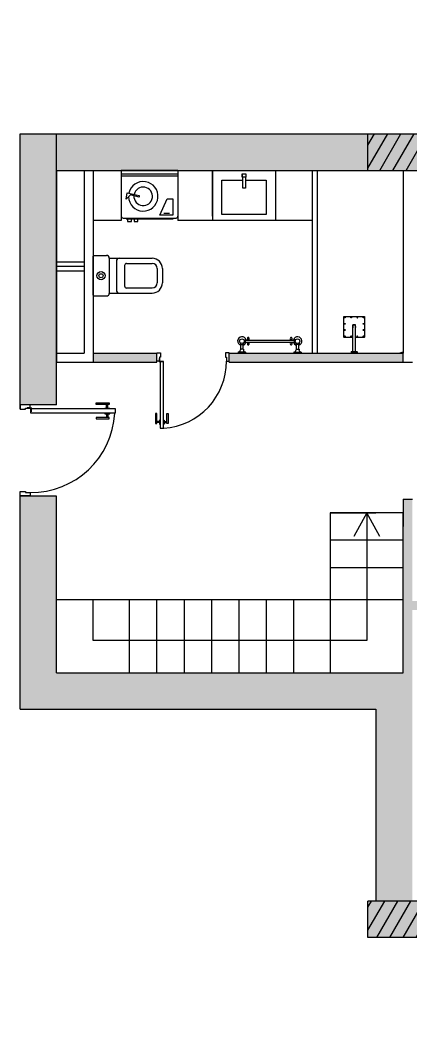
# Model space of a CAD drawing. Header units: inches. Extents: x -59797 to 874375, y -412711 to 5867.
# Drawn here: x -52573 to -48289, y -40713 to -29660 of the extents above; entities that cross this region are included whole.
import ezdxf

# ---------------------------------------------------------------- set-up
doc = ezdxf.new("R2010")
doc.units = ezdxf.units.IN
doc.header["$MEASUREMENT"] = 0
doc.linetypes.add('CENTER2', pattern=[28.575, 19.05, -3.175, 3.175, -3.175])
doc.layers.add('dwgmodels.com', color=250, linetype='Continuous')
doc.layers.add('freecads.com', color=7, linetype='Continuous')

# ---------------------------------------------------------------- blocks, each defined once
blk = doc.blocks.new('washing machine')
for p, q in [((122230, -17791), (122230, -18294)), ((122230, -17791), (122851, -17791)), ((122851, -17791), (122851, -18294)), ((122230, -17831), (122851, -17831)), ((122230, -17851), (122851, -17851)), ((122283, -18106), (122295, -18036)), ((122333, -18060), (122283, -18106)), ((122295, -18036), (122425, -18068)), ((122425, -18085), (122333, -18060)), ((122425, -18068), (122425, -18085)), ((122652, -18282), (122735, -18102)), ((122735, -18102), (122794, -18102)), ((122794, -18102), (122794, -18282)), ((122250, -18314), (122831, -18314)), ((122283, -18324), (122798, -18324)), ((122300, -18324), (122300, -18352)), ((122341, -18352), (122341, -18324)), ((122370, -18324), (122370, -18352)), ((122411, -18352), (122411, -18324)), ((122794, -18282), (122652, -18282)), ((122698, -18261), (122761, -18261)), ((122798, -18324), (122798, -18314)), ((122300, -18352), (122341, -18352)), ((122370, -18352), (122411, -18352))]:
    blk.add_line(p, q)
at = {"color": 7}
blk.add_line((122283, -18324), (122283, -18314), dxfattribs=at)
for centre, radius, start, end in [((122471, -18076), 162, 181.679, 167.0338), ((122471, -18076), 102, 176.1945, 167.6708), ((122250, -18294), 20, 180, 270), ((122831, -18294), 20, 270, 0)]:
    blk.add_arc(centre, radius, start, end)
blk = doc.blocks.new('Towel Dryer 1_top_dwgmodels.com')
at = {"color": 0}
for p, q in [((-285, 0), (-365, 0)), ((-365, -10), (-365, 0)), ((-285, -10), (-285, 0)), ((245, 0), (325, 0)), ((245, -10), (245, 0)), ((325, -10), (325, 0)), ((-285, -10), (-365, -10)), ((-341, -43), (-341, -36)), ((-310, -43), (-341, -43)), ((-338, -43), (-338, -93)), ((-313, -43), (-313, -93)), ((-310, -43), (-310, -36)), ((245, -10), (325, -10)), ((269, -43), (269, -36)), ((269, -43), (300, -43)), ((272, -43), (272, -93)), ((297, -43), (297, -93)), ((300, -43), (300, -36)), ((248, -118), (-288, -118)), ((248, -142), (-288, -142))]:
    blk.add_line(p, q, dxfattribs=at)
for points in [[(-341, -111), (-341, -93), (-310, -93), (-310, -111)], [(300, -111), (300, -93), (269, -93), (269, -111)], [(-306, -146), (-288, -146), (-288, -114), (-306, -114)], [(265, -146), (248, -146), (248, -114), (265, -114)]]:
    blk.add_lwpolyline(points, dxfattribs=at)
for centre in [(-325, -130), (285, -130)]:
    blk.add_circle(centre, 24.9, dxfattribs=at)
for centre, radius, start, end in [((-325, -130), 47.2, 105.3417, 344.6583), ((-367, -36), 26.3, 0.0919, 86.14), ((-325, -130), 47.2, 15.3417, 74.6583), ((-283, -36), 26.2, 93.652, 180), ((-225, -105), 40.2, 161.3957, 191.3225), ((-255, -98), 9.06, 89.8433, 145.9281), ((-255, -98), 9.06, 34.0719, 90.1567), ((-286, -105), 40.2, 348.6775, 18.6043), ((245, -105), 40.2, 161.3957, 191.3225), ((215, -98), 9.06, 89.8433, 145.9281), ((215, -98), 9.06, 34.0719, 90.1567), ((184, -105), 40.2, 348.6775, 18.6043), ((285, -130), 47.2, 195.3417, 74.6583), ((285, -130), 47.2, 105.3417, 164.6583), ((243, -36), 26.2, 0, 86.348), ((327, -36), 26.3, 93.86, 179.9081), ((-255, -130), 19, 41.2231, 138.7769), ((-255, -130), 19, 221.2231, 318.7769), ((-225, -155), 40.2, 168.6775, 198.6043), ((-255, -162), 9.06, 214.0719, 270.1567), ((-255, -162), 9.06, 269.8433, 325.9281), ((-286, -155), 40.2, 341.3957, 11.3225), ((215, -130), 19, 41.2231, 138.7769), ((215, -130), 19, 221.2231, 318.7769), ((245, -155), 40.2, 168.6775, 198.6043), ((215, -162), 9.06, 214.0719, 270.1567), ((215, -162), 9.06, 269.8433, 325.9281), ((184, -155), 40.2, 341.3957, 11.3225)]:
    blk.add_arc(centre, radius, start, end, dxfattribs=at)
blk = doc.blocks.new('Door')
at = {"layer": 'freecads.com'}
for p, q in [((80583, -19290), (80583, -19202)), ((80583, -19202), (80622, -19202)), ((80622, -19202), (80622, -19249)), ((81373, -19202), (81333, -19202)), ((81333, -19202), (81333, -19249)), ((81373, -19290), (81373, -19202)), ((80612, -19290), (80583, -19290)), ((80610, -19290), (80610, -19264)), ((80610, -19264), (80612, -19264)), ((80612, -19290), (80610, -19290)), ((80622, -19249), (80612, -19249)), ((80612, -19249), (80612, -19290)), ((80612, -19264), (80612, -19290)), ((80617, -19295), (80617, -20026)), ((80656, -19295), (80617, -19295)), ((80643, -19295), (80617, -19295)), ((80617, -19295), (80617, -19297)), ((80617, -19297), (80643, -19297)), ((80643, -19297), (80643, -19295)), ((80656, -20026), (80656, -19295)), ((81333, -19249), (81344, -19249)), ((81344, -19249), (81344, -19290)), ((81344, -19290), (81373, -19290)), ((80581, -19863), (80567, -19863)), ((80567, -19863), (80567, -19975)), ((80581, -19975), (80581, -19863)), ((80692, -19975), (80692, -19863)), ((80692, -19863), (80705, -19863)), ((80705, -19863), (80705, -19975)), ((80567, -19975), (80581, -19975)), ((80612, -19951), (80581, -19951)), ((80612, -19964), (80581, -19964)), ((80617, -19936), (80612, -19936)), ((80612, -19936), (80612, -19980)), ((80612, -19980), (80617, -19980)), ((80617, -19980), (80617, -19936)), ((80656, -19980), (80656, -19936)), ((80656, -19936), (80660, -19936)), ((80660, -19980), (80656, -19980)), ((80660, -19936), (80660, -19980)), ((80660, -19951), (80692, -19951)), ((80660, -19964), (80692, -19964)), ((80705, -19975), (80692, -19975)), ((80617, -20026), (80656, -20026))]:
    blk.add_line(p, q, dxfattribs=at)
blk.add_circle((80613, -19294), 5.27, dxfattribs=at)
blk.add_arc((80613, -19294), 731, 273.3966, 0.2994, dxfattribs=at)
blk = doc.blocks.new('toilet 2')
at = {"layer": 'freecads.com'}
for p, q in [((79882, -2942), (79882, -3363)), ((79893, -2931), (80034, -2931)), ((80062, -2959), (80062, -3346)), ((80062, -2962), (80533, -2962)), ((80140, -2996), (80140, -3310)), ((80230, -3041), (80230, -3265)), ((80252, -3018), (80533, -3018)), ((80589, -3074), (80589, -3231)), ((80645, -3074), (80645, -3231)), ((80252, -3287), (80533, -3287)), ((79893, -3374), (80034, -3374)), ((80062, -3343), (80533, -3343))]:
    blk.add_line(p, q, dxfattribs=at)
for radius in [44.9, 22.4]:
    blk.add_circle((79972, -3153), radius, dxfattribs=at)
for centre, radius, start, end in [((79893, -2942), 11.2, 90, 180), ((80034, -2959), 28, 0, 90), ((80174, -2996), 33.6, 90, 180), ((80533, -3074), 112, 0, 90), ((80252, -3041), 22.4, 90, 180), ((80533, -3074), 56.1, 0, 90), ((80174, -3310), 33.6, 180, 270), ((80252, -3265), 22.4, 180, 270), ((80533, -3231), 56.1, 270, 0), ((80533, -3231), 112, 270, 0), ((79893, -3363), 11.2, 180, 270), ((80034, -3346), 28, 270, 0)]:
    blk.add_arc(centre, radius, start, end, dxfattribs=at)

msp = doc.modelspace()

# ---------------------------------------------------------------- hatches: boundary and pattern name
at = {"true_color": 0x636466}
h = msp.add_hatch(dxfattribs=at)
h.set_pattern_fill('ANSI31', color=251, scale=1000, angle=15)
h.set_pattern_definition([(60, (-131975.33, -1528.6), (-108.25318, 62.5), [])])
h.paths.add_polyline_path([(-41559.6, -26631.1), (-42088.6, -26631.1), (-42604.9, -26631.1), (-42604.9, -27031.1), (-41559.6, -27031.1)])
h.paths.add_polyline_path([(-48479.4, -40561.5), (-48475.1, -40560.3), (-48471.7, -40559.8), (-48467.7, -40559.7), (-48463.3, -40560), (-48458.8, -40560.6), (-48454.3, -40561.5), (-48450, -40562.7), (-48446, -40564.1), (-48440.9, -40566.6), (-48436.9, -40570.2), (-48436.6, -40573.4), (-48439.1, -40575.3), (-48441.5, -40576.2), (-48444.7, -40576.9), (-48448.4, -40577.2), (-48452.6, -40577.1), (-48457.1, -40576.7), (-48461.6, -40575.9), (-48466.1, -40574.8), (-48470.2, -40573.5), (-48475.8, -40571.2), (-48480.6, -40567.6), (-48481.8, -40564.2)])
edge = h.paths.add_edge_path()
edge.add_arc((-41689.6, -40692.5), 24.6, 180, 204.4618)
edge.add_arc((-41689.6, -40712.9), 24.6, 155.5382, 180)
edge.add_line((-41714.2, -40712.9), (-41714.2, -40692.5))
edge = h.paths.add_edge_path()
edge.add_arc((-41689.6, -40712.9), 24.6, 0, 24.4618)
edge.add_arc((-41689.6, -40692.5), 24.6, 335.5382, 360)
edge.add_line((-41664.9, -40692.5), (-41664.9, -40712.9))
at = {"true_color": 0x939598}
h = msp.add_hatch(color=252, dxfattribs=at)
h.dxf.hatch_style = 1
h.paths.add_polyline_path([(-48759.6, -30903.8), (-52172.5, -30903.8), (-52172.5, -31303.8), (-48759.6, -31303.8)])
h.paths.add_polyline_path([(-52172.5, -30903.8), (-52572.5, -30903.8), (-52572.5, -33870.2), (-52461.6, -33870.2), (-52172.5, -33870.2), (-52172.5, -31303.8)])
h.paths.add_polyline_path([(-52172.5, -35053.8), (-52172.5, -34870.2), (-52572.5, -34870.2), (-52572.5, -37203.8), (-48672.5, -37203.8), (-48672.5, -39303.8), (-48272.5, -39303.8), (-48272.5, -35953.8), (-48272.5, -35853.8), (-48272.5, -34903.8), (-48372.5, -34903.8), (-48372.5, -35201.1), (-48372.5, -36803.8), (-52172.5, -36803.8)])
h.paths.add_polyline_path([(-51072.5, -33303.8), (-51772.5, -33303.8), (-51772.5, -33403.8), (-51072.5, -33403.8)])
h.paths.add_polyline_path([(-42285, -39303.8), (-43651.6, -39303.8), (-44039.5, -39303.8), (-47714.3, -39303.8), (-47714.3, -39703.8), (-42285, -39703.8)])
h.paths.add_polyline_path([(-44971.4, -37258.5), (-45071.4, -37258.5), (-45071.4, -39303.8), (-44971.4, -39303.8)])
h.paths.add_polyline_path([(-46437.9, -35964.6), (-46537.9, -35964.6), (-46537.9, -36018.8), (-48272.5, -36018.8), (-48272.5, -36118.8), (-46437.9, -36118.8)])
h.paths.add_polyline_path([(-42572.5, -34803.8), (-46437.9, -34803.8), (-46437.9, -34706.8), (-46537.9, -34706.8), (-46537.9, -34966.3), (-46437.9, -34966.3), (-46437.9, -34941.9), (-46437.9, -34903.8), (-42572.5, -34903.8)])
h.paths.add_polyline_path([(-42172.5, -34503.8), (-42172.5, -34043.1), (-42283.5, -34043.1), (-42572.5, -34043.1), (-42572.5, -34803.8), (-42572.5, -34903.8), (-42172.5, -34903.8)])
h = msp.add_hatch(color=252, dxfattribs=at)
h.dxf.hatch_style = 1
h.paths.add_polyline_path([(-47714.3, -30903.8), (-48672.5, -30903.8), (-48759.6, -30903.8), (-48759.6, -31303.8), (-48672.5, -31303.8), (-47714.3, -31303.8)])
at = {"true_color": 0x636466}
h = msp.add_hatch(dxfattribs=at)
h.set_pattern_fill('ANSI31', color=251, scale=1000, angle=15)
h.set_pattern_definition([(60, (-52178.91, -14201.34), (-108.2532, 62.5), [])])
h.paths.add_polyline_path([(-47714.3, -30903.8), (-48672.5, -30903.8), (-48759.6, -30903.8), (-48759.6, -31303.8), (-48672.5, -31303.8), (-47714.3, -31303.8)])
at = {"true_color": 0x939598}
h = msp.add_hatch(color=252, dxfattribs=at)
h.dxf.hatch_style = 1
h.paths.add_polyline_path([(-47714.3, -39303.8), (-48272.5, -39303.8), (-48759.6, -39303.8), (-48759.6, -39703.8), (-47714.3, -39703.8)])
h.paths.add_polyline_path([(-41239.7, -39303.8), (-41768.7, -39303.8), (-42057.1, -39303.8), (-42285, -39303.8), (-42285, -39703.8), (-41239.7, -39703.8)])
h.paths.add_polyline_path([(-39772.5, -39303.8), (-40172.5, -39303.8), (-41239.7, -39303.8), (-41239.7, -39703.8), (-39772.5, -39703.8)])
h.paths.add_polyline_path([(-39772.5, -34503.8), (-40172.5, -34503.8), (-40172.5, -34903.8), (-39772.5, -34903.8)])
h.paths.add_polyline_path([(-40172.5, -34503.8), (-41172.5, -34503.8), (-41172.5, -34903.8), (-40172.5, -34903.8)])
h.paths.add_polyline_path([(-40572.5, -30903.8), (-41264.9, -30903.8), (-41264.9, -31303.8), (-40572.5, -31303.8)])
at = {"true_color": 0x636466}
h = msp.add_hatch(dxfattribs=at)
h.set_pattern_fill('ANSI31', color=251, scale=1000, angle=15)
h.set_pattern_definition([(60, (-131655.43, -14201.34), (-108.25318, 62.5), [])])
h.paths.add_polyline_path([(-40572.5, -31303.8), (-40572.5, -30903.8), (-41264.9, -30903.8), (-41264.9, -31303.8)])
h.paths.add_polyline_path([(-40172.5, -34903.8), (-39772.5, -34903.8), (-39772.5, -34503.8), (-40172.5, -34503.8)])
h.paths.add_polyline_path([(-44209.1, -38991.8), (-44295.6, -38943.2), (-44303.4, -38957.1), (-44217, -39005.7)])
h.paths.add_polyline_path([(-48759.6, -39303.8), (-48759.6, -39703.8), (-47714.3, -39703.8), (-47714.3, -39303.8), (-48272.5, -39303.8)])
h = msp.add_hatch(dxfattribs=at)
h.set_pattern_fill('AR-B816', color=251, scale=1000, angle=15)
h.set_pattern_definition([(15, (-131655.4, -14201), (-2070.55, 7727.4), []), (105, (-131655.4, -14201), (-9797.96, 5656.85), [8000, -8000])])
h.paths.add_polyline_path([(-48372.5, -31303.8), (-48672.5, -31303.8), (-51772.5, -31303.8), (-51772.5, -33303.8), (-51038.9, -33303.8), (-51038.9, -32670.5), (-51043.2, -32670.5), (-51074.8, -32655.1), (-51074.8, -32743.4), (-51088, -32743.4), (-51088, -32631.4), (-51074.8, -32631.4), (-51043.2, -32642), (-51043.2, -32626.6), (-51038.9, -32580.7), (-50999.4, -32580.7), (-50999.4, -32582.3, -0.3936323), (-50311.6, -33303.8), (-48372.5, -33303.8)])
at = {"true_color": 0x939598}
h = msp.add_hatch(color=252, dxfattribs=at)
h.dxf.hatch_style = 1
h.paths.add_polyline_path([(-48372.5, -33303.8), (-50282.5, -33303.8), (-50282.5, -33403.8), (-48372.5, -33403.8)])

# ---------------------------------------------------------------- linework, layer by layer
for p, q in [((-52572.5, -30903.8), (-48672.5, -30903.8)), ((-52572.5, -33920.1), (-52572.5, -30903.8)), ((-48759.6, -31303.8), (-48759.6, -30903.8)), ((-48672.5, -30903.8), (-40572.5, -30903.8)), ((-52172.5, -31303.8), (-48672.5, -31303.8)), ((-52172.5, -33870.2), (-52172.5, -31303.8)), ((-52172.5, -31303.8), (-52172.5, -33403.8)), ((-51872.5, -31303.8), (-51872.5, -33303.8)), ((-51772.5, -31303.8), (-51772.5, -33403.8)), ((-49372.5, -31303.8), (-49372.5, -33303.8)), ((-49317.5, -31303.8), (-49317.5, -33303.8)), ((-48672.5, -31303.8), (-42572.5, -31303.8)), ((-48372.5, -31303.8), (-48372.5, -33303.8)), ((-51773.2, -31853.8), (-51772.5, -31853.8)), ((-52172.5, -32303.8), (-51872.5, -32303.8)), ((-52172.5, -32353.8), (-51872.5, -32353.8)), ((-52172.5, -32403.8), (-51872.5, -32403.8)), ((-52172.5, -33303.8), (-51872.5, -33303.8)), ((-51772.5, -33303.8), (-51072.5, -33303.8)), ((-51072.5, -33403.8), (-51072.5, -33303.8)), ((-50282.5, -33303.8), (-48372.5, -33303.8)), ((-50282.5, -33403.8), (-50282.5, -33303.8)), ((-52172.5, -33403.8), (-51072.5, -33403.8)), ((-50282.5, -33403.8), (-48372.5, -33403.8)), ((-52172.5, -33870.2), (-52572.5, -33870.2)), ((-52572.5, -37203.8), (-52572.5, -34818.7)), ((-52172.5, -34870.2), (-52572.5, -34870.2)), ((-52172.5, -36803.8), (-52172.5, -34870.2)), ((-48372.5, -34903.8), (-48372.5, -35201.1)), ((-52172.5, -36003.8), (-48372.5, -36003.8)), ((-52172.5, -36803.8), (-48372.5, -36803.8)), ((-52572.5, -37203.8), (-48672.5, -37203.8)), ((-48672.5, -37203.8), (-48672.5, -39303.8)), ((-40172.5, -39303.8), (-48759.6, -39303.8)), ((-48672.5, -39303.8), (-48759.6, -39303.8)), ((-48759.6, -39703.8), (-48759.6, -39303.8)), ((-39772.5, -39703.8), (-48759.6, -39703.8))]:
    msp.add_line(p, q)
at = {"color": 7}
for p, q in [((-52172.5, -31303.8), (-52172.5, -30903.8)), ((-51464.8, -31303.8), (-51464.8, -31853.8)), ((-50843.2, -31303.8), (-50843.2, -31853.8)), ((-50464.1, -31804.8), (-50464.1, -31303.8)), ((-50464.1, -31303.8), (-50464.1, -31853.9)), ((-49771.6, -31303.8), (-49771.6, -31853.9)), ((-50464.1, -31805.6), (-50464.1, -31804.8)), ((-48372.5, -33403.8), (-48372.5, -33303.8)), ((-48372.5, -33403.8), (-48272.5, -33403.8)), ((-48372.5, -34903.8), (-48272.5, -34903.8)), ((-52172.5, -36803.8), (-52172.5, -35053.8)), ((-49172.5, -35053.8), (-48672.5, -35053.8)), ((-48372.5, -35053.8), (-49172.5, -35053.8)), ((-49172.5, -35053.8), (-49172.5, -36803.8)), ((-48372.5, -36803.8), (-48372.5, -35053.8)), ((-48372.5, -35353.8), (-49172.5, -35353.8)), ((-48372.5, -35653.8), (-49172.5, -35653.8)), ((-51372.5, -36803.8), (-51372.5, -36003.8)), ((-51372.5, -36003.8), (-51372.5, -36003.8)), ((-51072.5, -36803.8), (-51072.5, -36003.8)), ((-50772.5, -36803.8), (-50772.5, -36003.8)), ((-50472.5, -36803.8), (-50472.5, -36003.8)), ((-50172.5, -36803.8), (-50172.5, -36003.8)), ((-49872.5, -36803.8), (-49872.5, -36003.8)), ((-49572.5, -36803.8), (-49572.5, -36003.8)), ((-52172.5, -36803.8), (-52172.5, -36628.8)), ((-52172.5, -36803.8), (-52172.5, -36628.8))]:
    msp.add_line(p, q, dxfattribs=at)
at = {"color": 7, "lineweight": 30}
msp.add_line((-52172.5, -32353.8), (-51872.5, -32353.8), dxfattribs=at)
at = {"linetype": 'Continuous'}
for p, q in [((-49024.5, -33131.1), (-49024.5, -32904.5)), ((-49023.5, -32903.5), (-48796.9, -32903.5)), ((-49014.7, -32914.8), (-49014.7, -32915.8)), ((-49013.2, -32914.8), (-49014.7, -32914.8)), ((-49014.7, -32915.8), (-49013.2, -32915.8)), ((-49013.8, -32914.8), (-49013.8, -32915.8)), ((-49013.2, -32913.4), (-49013.2, -32914.8)), ((-49012.2, -32913.4), (-49013.2, -32913.4)), ((-49012.2, -32914.2), (-49013.2, -32914.2)), ((-49013.2, -32915.8), (-49013.2, -32917.3)), ((-49013.2, -32916.4), (-49012.2, -32916.4)), ((-49013.2, -32917.3), (-49012.2, -32917.3)), ((-49012.2, -32914.8), (-49012.2, -32913.4)), ((-49010.8, -32914.8), (-49012.2, -32914.8)), ((-49012.2, -32915.8), (-49010.8, -32915.8)), ((-49012.2, -32917.3), (-49012.2, -32915.8)), ((-49011.6, -32915.8), (-49011.6, -32914.8)), ((-49010.8, -32915.8), (-49010.8, -32914.8)), ((-48946.3, -32914.8), (-48946.3, -32915.8)), ((-48944.9, -32914.8), (-48946.3, -32914.8)), ((-48946.3, -32915.8), (-48944.9, -32915.8)), ((-48945.5, -32914.8), (-48945.5, -32915.8)), ((-48944.9, -32913.4), (-48944.9, -32914.8)), ((-48943.9, -32913.4), (-48944.9, -32913.4)), ((-48943.9, -32914.2), (-48944.9, -32914.2)), ((-48944.9, -32915.8), (-48944.9, -32917.3)), ((-48944.9, -32916.4), (-48943.9, -32916.4)), ((-48944.9, -32917.3), (-48943.9, -32917.3)), ((-48943.9, -32914.8), (-48943.9, -32913.4)), ((-48942.4, -32914.8), (-48943.9, -32914.8)), ((-48943.9, -32915.8), (-48942.4, -32915.8)), ((-48943.9, -32917.3), (-48943.9, -32915.8)), ((-48943.3, -32915.8), (-48943.3, -32914.8)), ((-48942.4, -32915.8), (-48942.4, -32914.8)), ((-48878, -32914.8), (-48878, -32915.8)), ((-48876.6, -32914.8), (-48878, -32914.8)), ((-48878, -32915.8), (-48876.6, -32915.8)), ((-48877.1, -32914.8), (-48877.1, -32915.8)), ((-48876.6, -32913.4), (-48876.6, -32914.8)), ((-48875.6, -32913.4), (-48876.6, -32913.4)), ((-48875.6, -32914.2), (-48876.6, -32914.2)), ((-48876.6, -32915.8), (-48876.6, -32917.3)), ((-48876.6, -32916.4), (-48875.6, -32916.4)), ((-48876.6, -32917.3), (-48875.6, -32917.3)), ((-48875.6, -32914.8), (-48875.6, -32913.4)), ((-48874.1, -32914.8), (-48875.6, -32914.8)), ((-48875.6, -32915.8), (-48874.1, -32915.8)), ((-48875.6, -32917.3), (-48875.6, -32915.8)), ((-48875, -32915.8), (-48875, -32914.8)), ((-48874.1, -32915.8), (-48874.1, -32914.8)), ((-48809.7, -32914.8), (-48809.7, -32915.8)), ((-48808.2, -32914.8), (-48809.7, -32914.8)), ((-48809.7, -32915.8), (-48808.2, -32915.8)), ((-48808.8, -32914.8), (-48808.8, -32915.8)), ((-48808.2, -32913.4), (-48808.2, -32914.8)), ((-48807.2, -32913.4), (-48808.2, -32913.4)), ((-48807.2, -32914.2), (-48808.2, -32914.2)), ((-48808.2, -32915.8), (-48808.2, -32917.3)), ((-48808.2, -32916.4), (-48807.2, -32916.4)), ((-48808.2, -32917.3), (-48807.2, -32917.3)), ((-48807.2, -32914.8), (-48807.2, -32913.4)), ((-48805.8, -32914.8), (-48807.2, -32914.8)), ((-48807.2, -32915.8), (-48805.8, -32915.8)), ((-48807.2, -32917.3), (-48807.2, -32915.8)), ((-48806.6, -32915.8), (-48806.6, -32914.8)), ((-48805.8, -32915.8), (-48805.8, -32914.8)), ((-48795.9, -32904.5), (-48795.9, -33131.1)), ((-49014.7, -32983.1), (-49014.7, -32984.1)), ((-49013.2, -32983.1), (-49014.7, -32983.1)), ((-49014.7, -32984.1), (-49013.2, -32984.1)), ((-49013.8, -32983.1), (-49013.8, -32984.1)), ((-49013.2, -32981.7), (-49013.2, -32983.1)), ((-49012.2, -32981.7), (-49013.2, -32981.7)), ((-49012.2, -32982.6), (-49013.2, -32982.6)), ((-49013.2, -32984.1), (-49013.2, -32985.6)), ((-49013.2, -32984.7), (-49012.2, -32984.7)), ((-49013.2, -32985.6), (-49012.2, -32985.6)), ((-49012.2, -32983.1), (-49012.2, -32981.7)), ((-49010.8, -32983.1), (-49012.2, -32983.1)), ((-49012.2, -32984.1), (-49010.8, -32984.1)), ((-49012.2, -32985.6), (-49012.2, -32984.1)), ((-49011.6, -32984.1), (-49011.6, -32983.1)), ((-49010.8, -32984.1), (-49010.8, -32983.1)), ((-48895.2, -32993.8), (-48925.2, -32993.8)), ((-48925.2, -32993.8), (-48925.2, -32995.3)), ((-48925.2, -32995.3), (-48895.2, -32995.3)), ((-48925.2, -33288.8), (-48925.2, -32995.3)), ((-48895.2, -32995.3), (-48925.2, -32995.3)), ((-48895.2, -32993.8), (-48895.2, -32995.3)), ((-48895.2, -33288.8), (-48895.2, -32995.3)), ((-48809.7, -32983.1), (-48809.7, -32984.1)), ((-48808.2, -32983.1), (-48809.7, -32983.1)), ((-48809.7, -32984.1), (-48808.2, -32984.1)), ((-48808.8, -32983.1), (-48808.8, -32984.1)), ((-48808.2, -32981.7), (-48808.2, -32983.1)), ((-48807.2, -32981.7), (-48808.2, -32981.7)), ((-48807.2, -32982.6), (-48808.2, -32982.6)), ((-48808.2, -32984.1), (-48808.2, -32985.6)), ((-48808.2, -32984.7), (-48807.2, -32984.7)), ((-48808.2, -32985.6), (-48807.2, -32985.6)), ((-48807.2, -32983.1), (-48807.2, -32981.7)), ((-48805.8, -32983.1), (-48807.2, -32983.1)), ((-48807.2, -32984.1), (-48805.8, -32984.1)), ((-48807.2, -32985.6), (-48807.2, -32984.1)), ((-48806.6, -32984.1), (-48806.6, -32983.1)), ((-48805.8, -32984.1), (-48805.8, -32983.1)), ((-48925.2, -33132.1), (-49023.5, -33132.1)), ((-49014.7, -33051.5), (-49014.7, -33052.5)), ((-49013.2, -33051.5), (-49014.7, -33051.5)), ((-49014.7, -33052.5), (-49013.2, -33052.5)), ((-49014.7, -33119.8), (-49014.7, -33120.8)), ((-49013.2, -33119.8), (-49014.7, -33119.8)), ((-49014.7, -33120.8), (-49013.2, -33120.8)), ((-49013.8, -33051.5), (-49013.8, -33052.5)), ((-49013.8, -33119.8), (-49013.8, -33120.8)), ((-49013.2, -33050), (-49013.2, -33051.5)), ((-49012.2, -33050), (-49013.2, -33050)), ((-49012.2, -33050.9), (-49013.2, -33050.9)), ((-49013.2, -33052.5), (-49013.2, -33053.9)), ((-49013.2, -33053.1), (-49012.2, -33053.1)), ((-49013.2, -33053.9), (-49012.2, -33053.9)), ((-49013.2, -33118.4), (-49013.2, -33119.8)), ((-49012.2, -33118.4), (-49013.2, -33118.4)), ((-49012.2, -33119.2), (-49013.2, -33119.2)), ((-49013.2, -33120.8), (-49013.2, -33122.3)), ((-49013.2, -33121.4), (-49012.2, -33121.4)), ((-49013.2, -33122.3), (-49012.2, -33122.3)), ((-49012.2, -33051.5), (-49012.2, -33050)), ((-49010.8, -33051.5), (-49012.2, -33051.5)), ((-49012.2, -33052.5), (-49010.8, -33052.5)), ((-49012.2, -33053.9), (-49012.2, -33052.5)), ((-49012.2, -33119.8), (-49012.2, -33118.4)), ((-49010.8, -33119.8), (-49012.2, -33119.8)), ((-49012.2, -33120.8), (-49010.8, -33120.8)), ((-49012.2, -33122.3), (-49012.2, -33120.8)), ((-49011.6, -33052.5), (-49011.6, -33051.5)), ((-49011.6, -33120.8), (-49011.6, -33119.8)), ((-49010.8, -33052.5), (-49010.8, -33051.5)), ((-49010.8, -33120.8), (-49010.8, -33119.8)), ((-48946.3, -33119.8), (-48946.3, -33120.8)), ((-48944.9, -33119.8), (-48946.3, -33119.8)), ((-48946.3, -33120.8), (-48944.9, -33120.8)), ((-48945.5, -33119.8), (-48945.5, -33120.8)), ((-48944.9, -33118.4), (-48944.9, -33119.8)), ((-48943.9, -33118.4), (-48944.9, -33118.4)), ((-48943.9, -33119.2), (-48944.9, -33119.2)), ((-48944.9, -33120.8), (-48944.9, -33122.3)), ((-48944.9, -33121.4), (-48943.9, -33121.4)), ((-48944.9, -33122.3), (-48943.9, -33122.3)), ((-48943.9, -33119.8), (-48943.9, -33118.4)), ((-48942.4, -33119.8), (-48943.9, -33119.8)), ((-48943.9, -33120.8), (-48942.4, -33120.8)), ((-48943.9, -33122.3), (-48943.9, -33120.8)), ((-48943.3, -33120.8), (-48943.3, -33119.8)), ((-48942.4, -33120.8), (-48942.4, -33119.8)), ((-48796.9, -33132.1), (-48895.2, -33132.1)), ((-48878, -33119.8), (-48878, -33120.8)), ((-48876.6, -33119.8), (-48878, -33119.8)), ((-48878, -33120.8), (-48876.6, -33120.8)), ((-48877.1, -33119.8), (-48877.1, -33120.8)), ((-48876.6, -33118.4), (-48876.6, -33119.8)), ((-48875.6, -33118.4), (-48876.6, -33118.4)), ((-48875.6, -33119.2), (-48876.6, -33119.2)), ((-48876.6, -33120.8), (-48876.6, -33122.3)), ((-48876.6, -33121.4), (-48875.6, -33121.4)), ((-48876.6, -33122.3), (-48875.6, -33122.3)), ((-48875.6, -33119.8), (-48875.6, -33118.4)), ((-48874.1, -33119.8), (-48875.6, -33119.8)), ((-48875.6, -33120.8), (-48874.1, -33120.8)), ((-48875.6, -33122.3), (-48875.6, -33120.8)), ((-48875, -33120.8), (-48875, -33119.8)), ((-48874.1, -33120.8), (-48874.1, -33119.8)), ((-48809.7, -33051.5), (-48809.7, -33052.5)), ((-48808.2, -33051.5), (-48809.7, -33051.5)), ((-48809.7, -33052.5), (-48808.2, -33052.5)), ((-48809.7, -33119.8), (-48809.7, -33120.8)), ((-48808.2, -33119.8), (-48809.7, -33119.8)), ((-48809.7, -33120.8), (-48808.2, -33120.8)), ((-48808.8, -33051.5), (-48808.8, -33052.5)), ((-48808.8, -33119.8), (-48808.8, -33120.8)), ((-48808.2, -33050), (-48808.2, -33051.5)), ((-48807.2, -33050), (-48808.2, -33050)), ((-48807.2, -33050.9), (-48808.2, -33050.9)), ((-48808.2, -33052.5), (-48808.2, -33053.9)), ((-48808.2, -33053.1), (-48807.2, -33053.1)), ((-48808.2, -33053.9), (-48807.2, -33053.9)), ((-48808.2, -33118.4), (-48808.2, -33119.8)), ((-48807.2, -33118.4), (-48808.2, -33118.4)), ((-48807.2, -33119.2), (-48808.2, -33119.2)), ((-48808.2, -33120.8), (-48808.2, -33122.3)), ((-48808.2, -33121.4), (-48807.2, -33121.4)), ((-48808.2, -33122.3), (-48807.2, -33122.3)), ((-48807.2, -33051.5), (-48807.2, -33050)), ((-48805.8, -33051.5), (-48807.2, -33051.5)), ((-48807.2, -33052.5), (-48805.8, -33052.5)), ((-48807.2, -33053.9), (-48807.2, -33052.5)), ((-48807.2, -33119.8), (-48807.2, -33118.4)), ((-48805.8, -33119.8), (-48807.2, -33119.8)), ((-48807.2, -33120.8), (-48805.8, -33120.8)), ((-48807.2, -33122.3), (-48807.2, -33120.8)), ((-48806.6, -33052.5), (-48806.6, -33051.5)), ((-48806.6, -33120.8), (-48806.6, -33119.8)), ((-48805.8, -33052.5), (-48805.8, -33051.5)), ((-48805.8, -33120.8), (-48805.8, -33119.8)), ((-48942.7, -33290.8), (-48942.7, -33303.8)), ((-48939.7, -33303.8), (-48942.7, -33303.8)), ((-48940.7, -33288.8), (-48939.7, -33288.8)), ((-48939.7, -33288.8), (-48880.7, -33288.8)), ((-48880.7, -33303.8), (-48939.7, -33303.8)), ((-48880.7, -33288.8), (-48879.7, -33288.8)), ((-48877.7, -33303.8), (-48880.7, -33303.8)), ((-48877.7, -33290.8), (-48877.7, -33303.8))]:
    msp.add_line(p, q, dxfattribs=at)
at = {"linetype": 'CENTER2'}
for p, q in [((-48962.7, -33303.8), (-48922.7, -33303.8)), ((-48910.2, -33303.8), (-48910.2, -33283.8))]:
    msp.add_line(p, q, dxfattribs=at)
at = {"color": 30, "true_color": 0xf26722}
for p, q in [((-48772.5, -35053.8), (-48915.2, -35311.1)), ((-48772.5, -35053.8), (-48772.5, -36451.7)), ((-48629.5, -35311.1), (-48772.5, -35053.8)), ((-51772.5, -36451.7), (-51772.5, -36003.8)), ((-48772.5, -36451.7), (-51772.5, -36451.7))]:
    msp.add_line(p, q, dxfattribs=at)
at = {"color": 7}
for points in [[(-49372.5, -31303.8), (-49372.5, -31303.8), (-49372.5, -31853.8), (-50843.2, -31853.8)], [(-51464.8, -31853.8), (-51773.2, -31853.8)]]:
    msp.add_lwpolyline(points, dxfattribs=at)
at = {"linetype": 'Continuous'}
for centre in [(-49012.7, -32915.3), (-48944.4, -32915.3), (-48876.1, -32915.3), (-48807.7, -32915.3), (-49012.7, -32983.6), (-49012.7, -33052), (-48807.7, -32983.6), (-48807.7, -33052), (-49012.7, -33120.3), (-48944.4, -33120.3), (-48876.1, -33120.3), (-48807.7, -33120.3)]:
    msp.add_circle(centre, 4, dxfattribs=at)
for centre, radius, start, end in [((-49023.5, -32904.5), 1, 90, 180), ((-48796.9, -32904.5), 1, 0, 90), ((-48910.2, -33017.8), 18.5, 144.17523, 180), ((-48910.2, -33017.8), 18.5, 180, 215.82477), ((-48910.2, -33017.8), 18.4, 144.60886, 180), ((-48910.2, -33017.8), 18.4, 180, 215.39114), ((-48910.2, -33017.8), 18.1, 145.96842, 180), ((-48910.2, -33017.8), 18.1, 180, 214.03158), ((-48910.2, -33017.8), 18, 146.44269, 213.55731), ((-48910.2, -33017.8), 16.4, 156.45746, 203.54254), ((-48910.2, -33017.8), 18.5, 324.17523, 35.82477), ((-48910.2, -33017.8), 18.4, 324.60886, 35.39114), ((-48910.2, -33017.8), 18.1, 325.96842, 34.03158), ((-48910.2, -33017.8), 18, 326.44269, 33.55731), ((-48910.2, -33017.8), 16.4, 336.45746, 23.54254), ((-49023.5, -33131.1), 1, 180, 270), ((-48796.9, -33131.1), 1, 270, 0), ((-48940.7, -33290.8), 2, 90, 180), ((-48879.7, -33290.8), 2, 0, 90)]:
    msp.add_arc(centre, radius, start, end, dxfattribs=at)
at = {"layer": 'freecads.com'}
for p, q in [((-50464.1, -31303.8), (-49771.6, -31303.8)), ((-50361.7, -31411.1), (-50132.5, -31411.1)), ((-50361.7, -31785.7), (-50361.7, -31411.1)), ((-50103.2, -31411.1), (-49874, -31411.1)), ((-49874, -31411.1), (-49874, -31785.7)), ((-49874, -31785.7), (-50361.7, -31785.7)), ((-49771.6, -31853.9), (-50464.1, -31853.9)), ((-52461.6, -33870.2), (-52572.5, -33870.2)), ((-52572.5, -33870.2), (-52572.5, -33920.1)), ((-52572.5, -33920.1), (-52513.7, -33920.1)), ((-52513.7, -33920.1), (-52513.7, -33906.8)), ((-52513.7, -33906.8), (-52461.6, -33906.8)), ((-52461.6, -33904.6), (-52494.9, -33904.6)), ((-52494.9, -33904.6), (-52494.9, -33906.8)), ((-52494.9, -33906.8), (-52461.6, -33906.8)), ((-52461.6, -33906.8), (-52461.6, -33870.2)), ((-52461.6, -33906.8), (-52461.6, -33904.6)), ((-52455.7, -33912.8), (-51532.3, -33912.8)), ((-52455.7, -33962.7), (-52455.7, -33912.8)), ((-52455.7, -33946), (-52455.7, -33912.8)), ((-52455.7, -33912.8), (-52453.4, -33912.8)), ((-52453.4, -33912.8), (-52453.4, -33946)), ((-51737.8, -33867.3), (-51737.8, -33850.6)), ((-51737.8, -33850.6), (-51596.4, -33850.6)), ((-51596.4, -33867.3), (-51737.8, -33867.3)), ((-51645.8, -33912.8), (-51645.8, -33907.2)), ((-51645.8, -33907.2), (-51590.3, -33907.2)), ((-51590.3, -33912.8), (-51645.8, -33912.8)), ((-51626.4, -33907.2), (-51626.4, -33867.3)), ((-51609.7, -33907.2), (-51609.7, -33867.3)), ((-51596.4, -33850.6), (-51596.4, -33867.3)), ((-51590.3, -33907.2), (-51590.3, -33912.8)), ((-51532.3, -33912.8), (-51532.3, -33962.7)), ((-52453.4, -33946), (-52455.7, -33946)), ((-51532.3, -33962.7), (-52455.7, -33962.7)), ((-51596.4, -34008.2), (-51737.8, -34008.2)), ((-51737.8, -34008.2), (-51737.8, -34024.8)), ((-51737.8, -34024.8), (-51596.4, -34024.8)), ((-51590.3, -33962.7), (-51645.8, -33962.7)), ((-51645.8, -33962.7), (-51645.8, -33968.2)), ((-51645.8, -33968.2), (-51590.3, -33968.2)), ((-51626.4, -33968.2), (-51626.4, -34008.2)), ((-51609.7, -33968.2), (-51609.7, -34008.2)), ((-51596.4, -34024.8), (-51596.4, -34008.2)), ((-51590.3, -33968.2), (-51590.3, -33962.7)), ((-52572.5, -34868.6), (-52572.5, -34818.7)), ((-52572.5, -34818.7), (-52513.7, -34818.7)), ((-52461.6, -34868.6), (-52572.5, -34868.6)), ((-52513.7, -34818.7), (-52513.7, -34832)), ((-52513.7, -34832), (-52461.6, -34832)), ((-52461.6, -34832), (-52461.6, -34868.6)), ((-48372.5, -35151.2), (-48372.5, -35201.1))]:
    msp.add_line(p, q, dxfattribs=at)
at = {"layer": 'freecads.com', "ltscale": 10}
for p, q in [((-50137.4, -31341.2), (-50098.3, -31341.2)), ((-50137.4, -31380.2), (-50137.4, -31341.2)), ((-50137.4, -31345.6), (-50137.4, -31377)), ((-50098.3, -31380.2), (-50137.4, -31380.2)), ((-50132.5, -31498.3), (-50132.5, -31380.2)), ((-50103.2, -31380.2), (-50103.2, -31498.3)), ((-50098.3, -31341.2), (-50098.3, -31380.2)), ((-50103.2, -31498.3), (-50132.5, -31498.3))]:
    msp.add_line(p, q, dxfattribs=at)
at = {"layer": 'freecads.com'}
msp.add_circle((-52456.8, -33907.9), 6.66, dxfattribs=at)
msp.add_arc((-52456.8, -33907.9), 924.1, 269.70056, 356.60341, dxfattribs=at)

# ---------------------------------------------------------------- block references
at = {"color": 7}
for name, p in [('washing machine', (-173694.4, -13512.4)), ('toilet 2', (-131658.1, -29304.6)), ('Door', (-131655.4, -14101.3))]:
    msp.add_blockref(name, p, dxfattribs=at)
at = {"layer": 'dwgmodels.com', "rotation": 180}
msp.add_blockref('Towel Dryer 1_top_dwgmodels.com', (-49856.3, -33303.8), dxfattribs=at)

doc.saveas('drawing.dxf')
